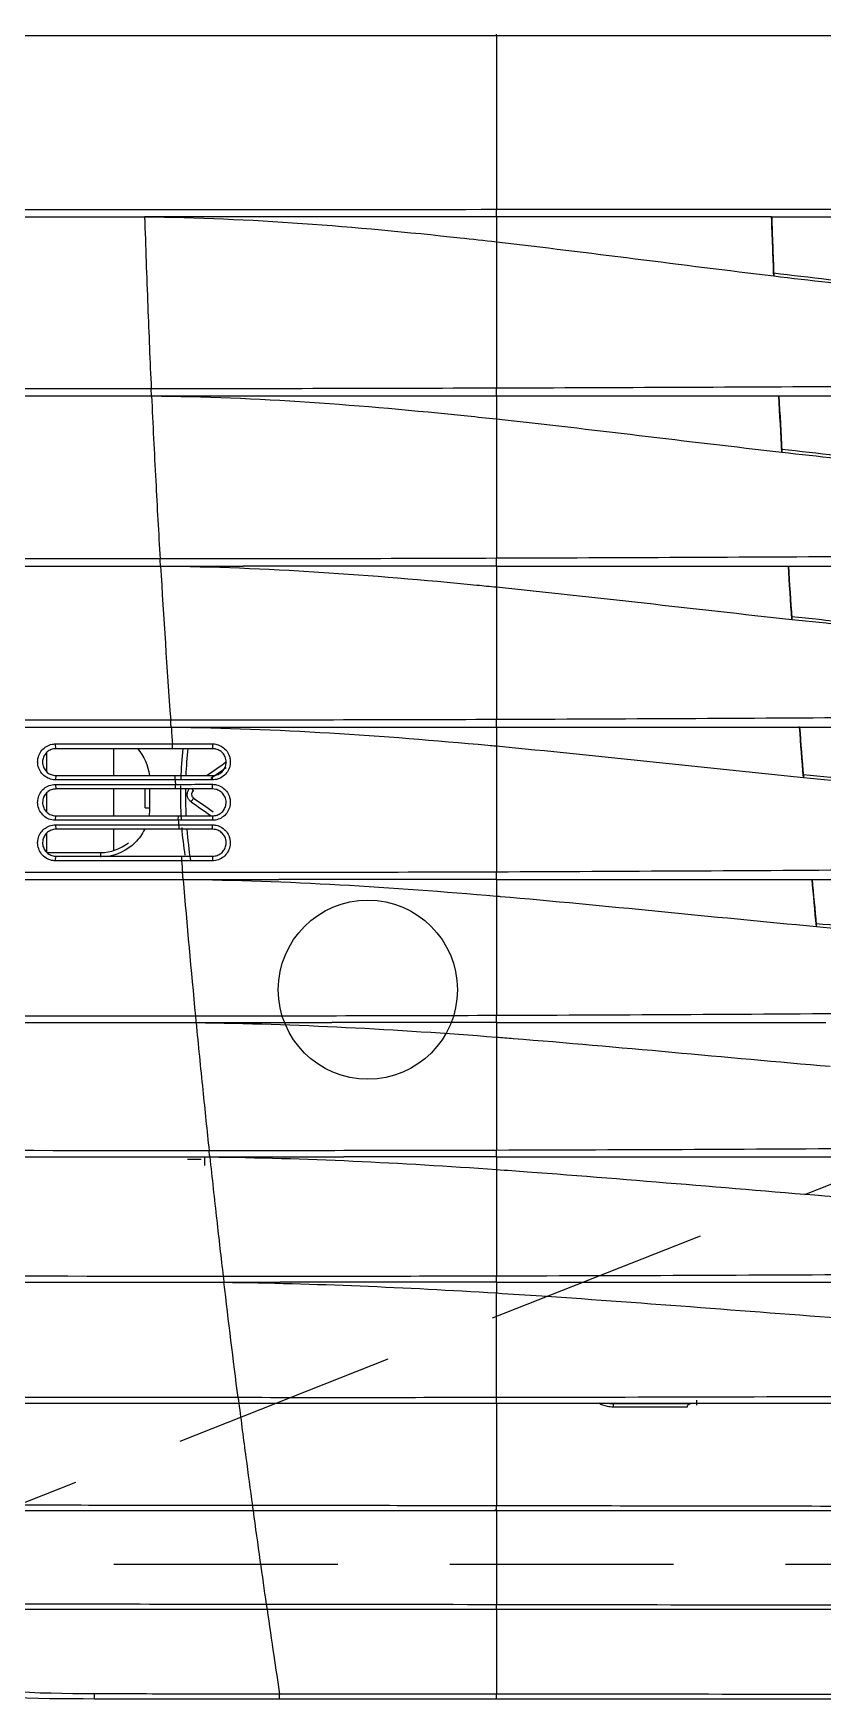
# Model space of a CAD drawing. Header units: millimetres. Extents: x 236955 to 308542, y 30900 to 88969.
# Drawn here: x 294396.8 to 294502.6, y 61039 to 61262.2 of the extents above; entities that cross this region are included whole.
import ezdxf

# ---------------------------------------------------------------- set-up
doc = ezdxf.new("R2010")
doc.units = ezdxf.units.MM
doc.header["$LTSCALE"] = 100
doc.linetypes.add('HIDDEN', pattern=[0.375, 0.25, -0.125])
doc.layers.add('06-LIGHT', color=4, linetype='Continuous')

# ---------------------------------------------------------------- blocks, each defined once
blk = doc.blocks.new('*U49')
at = {"color": 1, "linetype": 'HIDDEN'}
blk.add_line((39.94, 14.99), (1179.94, 464.99), dxfattribs=at)
at = {"color": 8}
for p, q in [((67.44, 103.1), (67.44, 106.1)), ((59.79, 105.5), (59.94, 105.5)), ((59.94, 103.51), (59.94, 105.68)), ((59.94, 99.02), (59.94, 101.18)), ((67.44, 98.6), (67.44, 101.6)), ((76.32, 101.41), (76.32, 101.41)), ((76.32, 100.59), (76.32, 100.59)), ((67.44, 94.76), (67.44, 97.1)), ((59.79, 96.5), (59.94, 96.5)), ((59.94, 94.5), (59.94, 96.69)), ((77.19, 60.2), (75.66, 60.2)), ((91.53, 33), (91.53, 33)), ((125.09, 32.95), (125.09, 33)), ((84.55, 21), (84.54, 21))]:
    blk.add_line(p, q, dxfattribs=at)
at = {"color": 1, "linetype": 'HIDDEN'}
blk.add_lwpolyline([(1179.94, 464.99), (1179.94, 14.99), (39.94, 14.99), (39.94, 464.99)], close=True, dxfattribs=at)
at = {"color": 8, "ltscale": 5}
blk.add_circle((95.79, 79.18), 10, dxfattribs=at)
at = {"color": 8}
for centre, major_axis, ratio, start_param, end_param in [((77.46, 101), (70.96, 49.99), 0.017143, 1.522775, 1.553151), ((77.75, 100.59), (70.96, 49.48), 0.017199, 1.527422, 1.551665), ((78.31, 101), (70.25, 48.99), 0.017199, 1.535103, 1.559588), ((76.03, 100.18), (0.286, 0.41), 0.038088, 4.71878, 6.25314), ((76.03, 101.82), (-0.286, 0.41), 0.038088, 3.171638, 4.101454), ((77.75, 101.41), (-70.96, 49.48), 0.017199, 1.562687, 1.59367), ((78.31, 101), (-70.25, 48.99), 0.017199, 1.554496, 1.585784), ((71.44, 99.5), (-0.5, 0), 0.00112, 0, 1.53589), ((77.46, 101), (-70.96, 49.99), 0.017143, 1.563014, 1.594553), ((65.94, 94), (0, -0.5), 0.0349, 3.141593, 4.713595), ((123.19, 32.65), (0, -0.3), 0.031187, 3.141593, 4.985372), ((109.86, 20.88), (0.189, 0.233), 0.187592, 5.682169, 6.283185)]:
    blk.add_ellipse(centre, major_axis=major_axis, ratio=ratio, start_param=start_param, end_param=end_param, dxfattribs=at)
for points, degree, knots in [([(110.14, 185.7), (92.03, 185.7), (73.95, 185.7), (46.89, 185.7), (37.88, 185.7), (20.18, 185.7), (11.47, 185.7), (2.83, 185.7)], 3, [0, 0, 0, 0, 0.503675, 0.503675, 0.755513, 0.755513, 1, 1, 1, 1]), ([(190.37, 185.7), (187.64, 185.7), (184.9, 185.7), (171.66, 185.7), (161.16, 185.7), (143.9, 185.7), (137.14, 185.7), (123.64, 185.7), (116.89, 185.7), (110.14, 185.7)], 3, [0, 0, 0, 0, 0.1022, 0.1022, 0.494985, 0.494985, 0.747578, 0.747578, 1, 1, 1, 1]), ([(110.14, 166.3), (91.98, 166.29), (73.83, 166.29), (46.68, 166.29), (37.64, 166.29), (19.62, 166.29), (10.61, 166.29), (1.69, 166.29)], 3, [0, 0, 0, 0, 0.5, 0.5, 0.75, 0.75, 1, 1, 1, 1]), ([(110.14, 165.5), (110.14, 165.53), (110.14, 165.59), (110.14, 165.93), (110.14, 166.18), (110.14, 166.3)], 3, [0, 0, 0, 0, 0.392645, 0.726209, 1, 1, 1, 1]), ([(190.88, 166.3), (177.42, 166.3), (163.96, 166.3), (137.05, 166.3), (123.59, 166.3), (110.14, 166.3)], 3, [0, 0, 0, 0, 0.5, 0.5, 1, 1, 1, 1]), ([(1.84, 165.5), (7.54, 165.5), (13.28, 165.5), (24.76, 165.5), (30.51, 165.5), (47.77, 165.5), (59.31, 165.5), (70.86, 165.5)], 3, [0, 0, 0, 0, 0.25, 0.25, 0.5, 0.5, 1, 1, 1, 1]), ([(70.86, 165.5), (70.97, 162.18), (71.19, 155.78), (71.46, 149.36), (71.6, 146.29)], 3, [0, 0, 0, 0, 0.520592, 1, 1, 1, 1]), ([(70.86, 165.5), (82.61, 165.39), (95.74, 164.32), (108.79, 162.86), (110.14, 162.71)], 3, [0, 0, 0, 0, 0.896674, 1, 1, 1, 1]), ([(110.14, 165.5), (108.71, 165.5), (99.42, 165.5), (90.14, 165.5), (82.3, 165.5)], 3, [0, 0, 0, 0, 0.154173, 1, 1, 1, 1]), ([(110.14, 162.71), (110.14, 161.41), (110.14, 158.78), (110.14, 154.74), (110.14, 150.59), (110.14, 147.78), (110.14, 146.36)], 3, [0, 0, 0, 0, 0.241342, 0.488803, 0.74188, 1, 1, 1, 1]), ([(141.11, 159.15), (141.11, 159.19), (141.11, 159.22), (141.11, 159.24), (141.11, 159.24), (141.11, 159.24)], 3, [0, 0, 0, 0, 0.64921, 0.64921, 1, 1, 1, 1]), ([(141.11, 159.24), (149.25, 158.25), (157.41, 157.33), (170.87, 156.21), (176.16, 155.87), (184.11, 155.58), (186.76, 155.52), (190.04, 155.49), (190.67, 155.49), (191.3, 155.49)], 3, [0, 0, 0, 0, 0.489588, 0.489588, 0.804968, 0.804968, 0.962658, 0.962658, 1, 1, 1, 1]), ([(141.12, 158.9), (149.27, 157.92), (157.42, 157.03), (170.88, 155.95), (176.17, 155.62), (184.12, 155.33), (186.76, 155.27), (190.05, 155.24), (190.68, 155.23), (191.31, 155.23)], 3, [0, 0, 0, 0, 0.48935, 0.48935, 0.804749, 0.804749, 0.962448, 0.962448, 1, 1, 1, 1]), ([(71.6, 146.29), (60.01, 146.29), (48.45, 146.29), (25.37, 146.29), (13.84, 146.29), (2.42, 146.29)], 3, [0, 0, 0, 0, 0.5, 0.5, 1, 1, 1, 1]), ([(2.57, 145.5), (13.97, 145.5), (25.48, 145.5), (48.52, 145.5), (60.07, 145.5), (71.64, 145.5)], 3, [0, 0, 0, 0, 0.5, 0.5, 1, 1, 1, 1]), ([(71.64, 145.5), (71.64, 145.51), (71.63, 145.54), (71.62, 145.72), (71.61, 145.98), (71.6, 146.19), (71.6, 146.29)], 3, [0, 0, 0, 0, 0.261766, 0.499771, 0.747287, 1, 1, 1, 1]), ([(71.64, 145.5), (71.78, 142.34), (72.08, 136.27), (72.42, 130.19), (72.59, 127.29)], 3, [0, 0, 0, 0, 0.521593, 1, 1, 1, 1]), ([(71.64, 145.5), (83.4, 145.39), (96.26, 144.4), (109.07, 143.04), (110.14, 142.93)], 3, [0, 0, 0, 0, 0.916145, 1, 1, 1, 1]), ([(191.7, 146.67), (178.11, 146.67), (164.51, 146.6), (137.32, 146.47), (123.72, 146.4), (110.14, 146.36)], 3, [0, 0, 0, 0, 0.5, 0.5, 1, 1, 1, 1]), ([(110.14, 145.5), (110.14, 145.53), (110.14, 145.59), (110.14, 145.97), (110.14, 146.24), (110.14, 146.36)], 3, [0, 0, 0, 0, 0.391416, 0.725001, 1, 1, 1, 1]), ([(110.14, 142.93), (110.14, 141.69), (110.14, 139.2), (110.14, 135.36), (110.14, 131.4), (110.14, 128.71), (110.14, 127.36)], 3, [0, 0, 0, 0, 0.240345, 0.487395, 0.740764, 1, 1, 1, 1]), ([(142, 139.56), (150.16, 138.62), (158.34, 137.74), (171.83, 136.68), (177.12, 136.36), (185.08, 136.08), (187.73, 136.02), (191.02, 136), (191.64, 135.99), (192.27, 135.99)], 3, [0, 0, 0, 0, 0.489674, 0.489674, 0.805044, 0.805044, 0.962728, 0.962728, 1, 1, 1, 1]), ([(142.02, 139.22), (142.02, 139.23), (142.02, 139.24), (142.02, 139.26), (142.02, 139.28), (142.01, 139.3)], 3, [0, 0, 0, 0, 0.330714, 0.330714, 1, 1, 1, 1]), ([(142.02, 139.22), (150.18, 138.29), (158.35, 137.45), (171.84, 136.43), (177.13, 136.11), (185.08, 135.84), (187.74, 135.78), (191.02, 135.75), (191.65, 135.75), (192.28, 135.74)], 3, [0, 0, 0, 0, 0.489359, 0.489359, 0.804752, 0.804752, 0.962449, 0.962449, 1, 1, 1, 1]), ([(72.59, 127.29), (61, 127.29), (49.43, 127.28), (26.34, 127.28), (14.81, 127.28), (3.37, 127.28)], 3, [0, 0, 0, 0, 0.5, 0.5, 1, 1, 1, 1]), ([(3.51, 126.5), (14.94, 126.5), (26.45, 126.5), (49.51, 126.5), (61.07, 126.5), (72.64, 126.5)], 3, [0, 0, 0, 0, 0.5, 0.5, 1, 1, 1, 1]), ([(72.64, 126.5), (72.64, 126.52), (72.63, 126.57), (72.61, 126.88), (72.6, 127.15), (72.59, 127.29)], 3, [0, 0, 0, 0, 0.341178, 0.674287, 1, 1, 1, 1]), ([(72.64, 126.5), (84.41, 126.39), (96.94, 125.47), (109.42, 124.23), (110.14, 124.16)], 3, [0, 0, 0, 0, 0.941987, 1, 1, 1, 1]), ([(192.78, 127.69), (179, 127.69), (165.23, 127.62), (137.68, 127.47), (123.9, 127.4), (110.14, 127.36)], 3, [0, 0, 0, 0, 0.5, 0.5, 1, 1, 1, 1]), ([(110.14, 126.5), (110.14, 126.53), (110.14, 126.59), (110.14, 126.97), (110.14, 127.24), (110.14, 127.36)], 3, [0, 0, 0, 0, 0.391478, 0.72506, 1, 1, 1, 1]), ([(110.14, 124.16), (110.14, 122.99), (110.14, 120.62), (110.14, 116.97), (110.14, 113.2), (110.14, 110.64), (110.14, 109.35)], 3, [0, 0, 0, 0, 0.239883, 0.486718, 0.740192, 1, 1, 1, 1]), ([(143.12, 120.88), (151.3, 119.99), (159.49, 119.16), (173, 118.15), (178.31, 117.85), (186.27, 117.58), (188.93, 117.53), (192.21, 117.5), (192.84, 117.5), (193.47, 117.5)], 3, [0, 0, 0, 0, 0.489761, 0.489761, 0.805115, 0.805115, 0.962792, 0.962792, 1, 1, 1, 1]), ([(143.13, 120.63), (143.13, 120.61), (143.14, 120.59), (143.14, 120.56), (143.14, 120.55), (143.14, 120.54)], 3, [0, 0, 0, 0, 0.680041, 0.680041, 1, 1, 1, 1]), ([(143.14, 120.54), (151.32, 119.67), (159.51, 118.88), (173.01, 117.91), (178.32, 117.61), (186.28, 117.35), (188.93, 117.29), (192.22, 117.27), (192.85, 117.26), (193.49, 117.26)], 3, [0, 0, 0, 0, 0.489376, 0.489376, 0.804759, 0.804759, 0.96245, 0.96245, 1, 1, 1, 1]), ([(73.77, 109.28), (62.17, 109.28), (50.59, 109.28), (27.49, 109.27), (15.95, 109.27), (4.49, 109.27)], 3, [0, 0, 0, 0, 0.5, 0.5, 1, 1, 1, 1]), ([(4.63, 108.5), (16.08, 108.5), (27.6, 108.5), (50.68, 108.5), (62.24, 108.5), (73.83, 108.5)], 3, [0, 0, 0, 0, 0.5, 0.5, 1, 1, 1, 1]), ([(73.83, 108.5), (73.82, 108.52), (73.82, 108.56), (73.79, 108.87), (73.78, 109.15), (73.77, 109.28)], 3, [0, 0, 0, 0, 0.336576, 0.66963, 1, 1, 1, 1]), ([(73.83, 108.5), (85.61, 108.39), (97.74, 107.55), (109.83, 106.43), (110.14, 106.4)], 3, [0, 0, 0, 0, 0.974091, 1, 1, 1, 1]), ([(194.05, 109.71), (180.07, 109.71), (166.08, 109.64), (138.1, 109.48), (124.11, 109.4), (110.14, 109.35)], 3, [0, 0, 0, 0, 0.5, 0.5, 1, 1, 1, 1]), ([(110.14, 108.5), (110.14, 108.53), (110.14, 108.59), (110.14, 108.97), (110.14, 109.23), (110.14, 109.35)], 3, [0, 0, 0, 0, 0.391619, 0.725197, 1, 1, 1, 1]), ([(60.92, 102.62), (60.84, 102.62), (60.76, 102.62), (60.46, 102.66), (60.24, 102.72), (59.84, 102.92), (59.65, 103.05), (59.33, 103.38), (59.2, 103.57), (59.01, 103.98), (58.95, 104.2), (58.91, 104.57), (58.91, 104.71), (58.95, 105.07), (59.02, 105.3), (59.21, 105.7), (59.35, 105.89), (59.66, 106.2), (59.85, 106.34), (60.25, 106.53), (60.47, 106.59), (60.76, 106.63), (60.84, 106.63), (60.92, 106.63)], 3, [0, 0, 0, 0, 0.036246, 0.036246, 0.144196, 0.144196, 0.252559, 0.252559, 0.361022, 0.361022, 0.469276, 0.469276, 0.536851, 0.536851, 0.643802, 0.643802, 0.750668, 0.750668, 0.857276, 0.857276, 0.963954, 0.963954, 1, 1, 1, 1]), ([(60.96, 106.1), (60.91, 106.1), (60.85, 106.09), (60.63, 106.07), (60.46, 106.02), (60.16, 105.88), (60.02, 105.78), (59.79, 105.54), (59.69, 105.4), (59.54, 105.1), (59.49, 104.93), (59.46, 104.66), (59.46, 104.55), (59.49, 104.28), (59.54, 104.11), (59.68, 103.81), (59.78, 103.67), (60.02, 103.42), (60.16, 103.32), (60.46, 103.18), (60.63, 103.13), (60.85, 103.1), (60.91, 103.1), (60.96, 103.1)], 3, [0, 0, 0, 0, 0.03612, 0.03612, 0.142967, 0.142967, 0.249485, 0.249485, 0.356064, 0.356064, 0.462661, 0.462661, 0.530041, 0.530041, 0.638131, 0.638131, 0.746663, 0.746663, 0.855313, 0.855313, 0.96366, 0.96366, 1, 1, 1, 1]), ([(60.92, 106.63), (61.25, 106.63), (61.58, 106.63), (63.24, 106.63), (64.57, 106.63), (68.58, 106.63), (71.27, 106.63), (73.96, 106.63), (73.96, 106.63), (73.96, 106.63)], 3, [0, 0, 0, 0, 0.076326, 0.076326, 0.381632, 0.381632, 0.999995, 0.999995, 1, 1, 1, 1]), ([(73.96, 106.63), (73.96, 106.63), (73.96, 106.63), (74.3, 106.63), (74.63, 106.63), (76.12, 106.63), (77.27, 106.64), (78.43, 106.64)], 3, [0, 0, 0, 0, 0.000013, 0.000013, 0.223182, 0.223182, 1, 1, 1, 1]), ([(78.43, 106.64), (78.59, 106.64), (78.76, 106.62), (79.14, 106.52), (79.35, 106.43), (79.72, 106.18), (79.89, 106.02), (80.16, 105.66), (80.27, 105.46), (80.38, 105.1), (80.41, 104.96), (80.44, 104.6), (80.43, 104.37), (80.32, 103.93), (80.23, 103.72), (79.98, 103.34), (79.83, 103.17), (79.47, 102.9), (79.27, 102.79), (78.86, 102.65), (78.64, 102.62), (78.43, 102.62)], 3, [0, 0, 0, 0, 0.077851, 0.077851, 0.185317, 0.185317, 0.293315, 0.293315, 0.401647, 0.401647, 0.469766, 0.469766, 0.577002, 0.577002, 0.684259, 0.684259, 0.791133, 0.791133, 0.897844, 0.897844, 1, 1, 1, 1]), ([(78.46, 103.1), (78.62, 103.1), (78.79, 103.12), (79.1, 103.23), (79.25, 103.31), (79.51, 103.51), (79.63, 103.64), (79.81, 103.92), (79.88, 104.08), (79.96, 104.4), (79.97, 104.57), (79.95, 104.85), (79.92, 104.95), (79.84, 105.22), (79.76, 105.37), (79.56, 105.64), (79.43, 105.76), (79.15, 105.94), (78.99, 106.01), (78.71, 106.08), (78.59, 106.1), (78.46, 106.1)], 3, [0, 0, 0, 0, 0.102245, 0.102245, 0.208882, 0.208882, 0.315495, 0.315495, 0.422426, 0.422426, 0.529438, 0.529438, 0.597522, 0.597522, 0.705987, 0.705987, 0.814273, 0.814273, 0.922037, 0.922037, 1, 1, 1, 1]), ([(110.14, 106.4), (110.14, 105.29), (110.14, 103.05), (110.14, 99.58), (110.14, 96), (110.14, 93.56), (110.14, 92.32)], 3, [0, 0, 0, 0, 0.238876, 0.485318, 0.739101, 1, 1, 1, 1]), ([(74.26, 102.62), (74.26, 102.62), (74.26, 102.62), (73.93, 102.62), (73.6, 102.62), (71.94, 102.62), (70.61, 102.62), (66.49, 102.62), (63.7, 102.62), (60.92, 102.62)], 3, [0, 0, 0, 0, 0.000004, 0.000004, 0.074608, 0.074608, 0.373021, 0.373021, 1, 1, 1, 1]), ([(78.43, 102.62), (78.1, 102.62), (77.76, 102.62), (76.37, 102.62), (75.32, 102.62), (74.26, 102.62), (74.26, 102.62), (74.26, 102.62)], 3, [0, 0, 0, 0, 0.239348, 0.239348, 0.999986, 0.999986, 1, 1, 1, 1]), ([(144.41, 103.22), (152.61, 102.39), (160.82, 101.61), (174.36, 100.67), (179.67, 100.38), (187.64, 100.13), (190.3, 100.08), (193.59, 100.06), (194.22, 100.06), (194.84, 100.06)], 3, [0, 0, 0, 0, 0.489855, 0.489855, 0.805193, 0.805193, 0.962862, 0.962862, 1, 1, 1, 1]), ([(144.44, 102.89), (152.64, 102.07), (160.84, 101.33), (174.37, 100.42), (179.68, 100.14), (187.65, 99.9), (190.31, 99.84), (193.6, 99.82), (194.23, 99.81), (194.87, 99.81)], 3, [0, 0, 0, 0, 0.489392, 0.489392, 0.804765, 0.804765, 0.962452, 0.962452, 1, 1, 1, 1]), ([(60.92, 98.1), (60.83, 98.1), (60.75, 98.1), (60.44, 98.14), (60.22, 98.21), (59.82, 98.41), (59.63, 98.55), (59.32, 98.88), (59.19, 99.07), (59, 99.48), (58.94, 99.7), (58.91, 100.07), (58.91, 100.21), (58.96, 100.57), (59.02, 100.79), (59.22, 101.19), (59.35, 101.38), (59.67, 101.69), (59.86, 101.83), (60.26, 102.02), (60.49, 102.08), (60.78, 102.11), (60.85, 102.11), (60.92, 102.11)], 3, [0, 0, 0, 0, 0.03981, 0.03981, 0.148007, 0.148007, 0.256203, 0.256203, 0.364183, 0.364183, 0.471842, 0.471842, 0.538525, 0.538525, 0.645662, 0.645662, 0.752693, 0.752693, 0.859719, 0.859719, 0.967018, 0.967018, 1, 1, 1, 1]), ([(60.96, 101.6), (60.91, 101.6), (60.86, 101.59), (60.64, 101.57), (60.48, 101.53), (60.17, 101.38), (60.03, 101.28), (59.79, 101.05), (59.69, 100.91), (59.55, 100.61), (59.5, 100.44), (59.46, 100.17), (59.46, 100.07), (59.49, 99.8), (59.53, 99.63), (59.67, 99.32), (59.77, 99.18), (60, 98.94), (60.14, 98.83), (60.44, 98.68), (60.61, 98.63), (60.84, 98.6), (60.9, 98.6), (60.96, 98.6)], 3, [0, 0, 0, 0, 0.03307, 0.03307, 0.140669, 0.140669, 0.24776, 0.24776, 0.354618, 0.354618, 0.461426, 0.461426, 0.527881, 0.527881, 0.635258, 0.635258, 0.743152, 0.743152, 0.851512, 0.851512, 0.960069, 0.960069, 1, 1, 1, 1]), ([(60.92, 102.11), (61.25, 102.11), (61.58, 102.11), (63.24, 102.11), (64.57, 102.11), (68.69, 102.11), (71.5, 102.11), (74.3, 102.11), (74.3, 102.11), (74.3, 102.11)], 3, [0, 0, 0, 0, 0.074389, 0.074389, 0.371944, 0.371944, 0.999996, 0.999996, 1, 1, 1, 1]), ([(70.94, 99.5), (70.94, 99.83), (70.94, 100.17), (70.94, 100.87), (70.94, 101.23), (70.94, 101.6)], 3, [0, 0, 0, 0, 0.476796, 0.476796, 1, 1, 1, 1]), ([(71.42, 101.6), (71.42, 101.56), (71.42, 101.53), (71.42, 100.83), (71.42, 100.17), (71.42, 99.5)], 3, [0, 0, 0, 0, 0.046661, 0.046661, 1, 1, 1, 1]), ([(74.3, 102.11), (74.3, 102.11), (74.3, 102.11), (74.63, 102.11), (74.97, 102.11), (76.34, 102.12), (77.38, 102.12), (78.43, 102.12)], 3, [0, 0, 0, 0, 0.000014, 0.000014, 0.241602, 0.241602, 1, 1, 1, 1]), ([(76.05, 100.17), (75.99, 100.22), (75.93, 100.27), (75.8, 100.41), (75.74, 100.51), (75.65, 100.72), (75.63, 100.83), (75.62, 101.02), (75.62, 101.09), (75.65, 101.27), (75.69, 101.38), (75.77, 101.52), (75.79, 101.57), (75.82, 101.61)], 3, [0, 0, 0, 0, 0.145885, 0.145885, 0.355443, 0.355443, 0.565518, 0.565518, 0.695707, 0.695707, 0.906755, 0.906755, 1, 1, 1, 1]), ([(76.32, 101.41), (76.3, 101.4), (76.28, 101.38), (76.23, 101.33), (76.19, 101.29), (76.14, 101.19), (76.12, 101.13), (76.1, 101.04), (76.1, 101.01), (76.11, 100.92), (76.12, 100.86), (76.16, 100.76), (76.19, 100.71), (76.26, 100.64), (76.29, 100.61), (76.32, 100.59)], 3, [0, 0, 0, 0, 0.066277, 0.066277, 0.243538, 0.243538, 0.419249, 0.419249, 0.527308, 0.527308, 0.701967, 0.701967, 0.877213, 0.877213, 1, 1, 1, 1]), ([(76.32, 101.41), (76.27, 101.38), (76.23, 101.34), (76.17, 101.25), (76.14, 101.19), (76.11, 101.09), (76.1, 101.03), (76.11, 100.92), (76.12, 100.86), (76.16, 100.76), (76.19, 100.71), (76.26, 100.64), (76.29, 100.61), (76.32, 100.59)], 3, [0, 0, 0, 0, 0.175877, 0.175877, 0.351794, 0.351794, 0.527146, 0.527146, 0.701996, 0.701996, 0.876911, 0.876911, 1, 1, 1, 1]), ([(78.43, 102.12), (78.58, 102.12), (78.74, 102.1), (79.11, 102.01), (79.32, 101.92), (79.7, 101.68), (79.87, 101.52), (80.14, 101.16), (80.25, 100.96), (80.37, 100.61), (80.4, 100.47), (80.44, 100.11), (80.43, 99.88), (80.33, 99.44), (80.24, 99.23), (80, 98.85), (79.85, 98.68), (79.5, 98.4), (79.3, 98.29), (78.88, 98.14), (78.65, 98.1), (78.43, 98.1)], 3, [0, 0, 0, 0, 0.073729, 0.073729, 0.181483, 0.181483, 0.289444, 0.289444, 0.397393, 0.397393, 0.464668, 0.464668, 0.571754, 0.571754, 0.678827, 0.678827, 0.785803, 0.785803, 0.892946, 0.892946, 1, 1, 1, 1]), ([(78.46, 98.6), (78.63, 98.6), (78.8, 98.63), (79.12, 98.74), (79.27, 98.82), (79.53, 99.03), (79.64, 99.16), (79.82, 99.44), (79.89, 99.6), (79.96, 99.92), (79.97, 100.1), (79.94, 100.37), (79.92, 100.47), (79.83, 100.73), (79.75, 100.89), (79.54, 101.15), (79.42, 101.27), (79.13, 101.45), (78.97, 101.52), (78.7, 101.58), (78.58, 101.6), (78.46, 101.6)], 3, [0, 0, 0, 0, 0.107278, 0.107278, 0.214509, 0.214509, 0.321349, 0.321349, 0.428125, 0.428125, 0.534902, 0.534902, 0.602044, 0.602044, 0.709956, 0.709956, 0.818084, 0.818084, 0.926117, 0.926117, 1, 1, 1, 1]), ([(60.92, 93.58), (60.82, 93.58), (60.73, 93.58), (60.42, 93.63), (60.2, 93.7), (59.8, 93.91), (59.61, 94.04), (59.31, 94.37), (59.18, 94.57), (59, 94.98), (58.94, 95.2), (58.91, 95.56), (58.91, 95.7), (58.96, 96.06), (59.03, 96.28), (59.23, 96.68), (59.36, 96.87), (59.68, 97.18), (59.87, 97.31), (60.28, 97.5), (60.5, 97.56), (60.79, 97.59), (60.85, 97.59), (60.92, 97.59)], 3, [0, 0, 0, 0, 0.043237, 0.043237, 0.151417, 0.151417, 0.259221, 0.259221, 0.366628, 0.366628, 0.473779, 0.473779, 0.539795, 0.539795, 0.647301, 0.647301, 0.754686, 0.754686, 0.862228, 0.862228, 0.97008, 0.97008, 1, 1, 1, 1]), ([(60.96, 97.1), (60.92, 97.1), (60.87, 97.1), (60.66, 97.07), (60.49, 97.03), (60.18, 96.89), (60.04, 96.79), (59.8, 96.56), (59.7, 96.42), (59.55, 96.12), (59.5, 95.95), (59.47, 95.68), (59.46, 95.58), (59.48, 95.31), (59.53, 95.14), (59.66, 94.84), (59.76, 94.69), (59.99, 94.45), (60.13, 94.34), (60.43, 94.19), (60.59, 94.13), (60.83, 94.1), (60.9, 94.1), (60.96, 94.1)], 3, [0, 0, 0, 0, 0.029999, 0.029999, 0.138229, 0.138229, 0.245973, 0.245973, 0.35332, 0.35332, 0.460576, 0.460576, 0.526373, 0.526373, 0.633179, 0.633179, 0.740371, 0.740371, 0.848192, 0.848192, 0.95664, 0.95664, 1, 1, 1, 1]), ([(74.62, 98.1), (74.62, 98.1), (74.62, 98.1), (74.28, 98.1), (73.95, 98.1), (72.29, 98.1), (70.96, 98.1), (66.73, 98.1), (63.82, 98.1), (60.92, 98.1)], 3, [0, 0, 0, 0, 0.000004, 0.000004, 0.072684, 0.072684, 0.363403, 0.363403, 1, 1, 1, 1]), ([(60.92, 97.59), (61.25, 97.59), (61.58, 97.59), (63.24, 97.59), (64.56, 97.59), (68.81, 97.59), (71.73, 97.6), (74.66, 97.6), (74.66, 97.6), (74.66, 97.6)], 3, [0, 0, 0, 0, 0.072467, 0.072467, 0.362336, 0.362336, 0.999996, 0.999996, 1, 1, 1, 1]), ([(70.85, 97.07), (70.59, 96.53), (70.23, 96.03), (68.93, 94.73), (67.75, 94.17), (66.5, 94.03)], 3, [0, 0, 0, 0, 0.32606, 0.32606, 1, 1, 1, 1]), ([(78.43, 98.1), (78.09, 98.1), (77.76, 98.1), (76.49, 98.1), (75.55, 98.1), (74.62, 98.1), (74.62, 98.1), (74.62, 98.1)], 3, [0, 0, 0, 0, 0.261588, 0.261588, 0.999984, 0.999984, 1, 1, 1, 1]), ([(74.66, 97.6), (74.66, 97.6), (74.66, 97.6), (74.99, 97.6), (75.32, 97.6), (76.58, 97.6), (77.5, 97.6), (78.43, 97.6)], 3, [0, 0, 0, 0, 0.000016, 0.000016, 0.264399, 0.264399, 1, 1, 1, 1]), ([(78.43, 97.6), (78.57, 97.6), (78.72, 97.58), (79.09, 97.5), (79.3, 97.41), (79.68, 97.17), (79.85, 97.01), (80.13, 96.66), (80.24, 96.46), (80.36, 96.11), (80.39, 95.97), (80.44, 95.61), (80.43, 95.38), (80.33, 94.94), (80.25, 94.73), (80.01, 94.35), (79.86, 94.18), (79.52, 93.89), (79.32, 93.78), (78.89, 93.62), (78.66, 93.58), (78.42, 93.58)], 3, [0, 0, 0, 0, 0.070469, 0.070469, 0.178273, 0.178273, 0.285981, 0.285981, 0.393451, 0.393451, 0.45984, 0.45984, 0.56702, 0.56702, 0.674158, 0.674158, 0.781457, 0.781457, 0.889124, 0.889124, 1, 1, 1, 1]), ([(78.46, 94.1), (78.47, 94.1), (78.47, 94.1), (78.65, 94.1), (78.82, 94.13), (79.13, 94.24), (79.28, 94.33), (79.54, 94.54), (79.66, 94.67), (79.83, 94.96), (79.89, 95.12), (79.97, 95.44), (79.97, 95.62), (79.94, 95.89), (79.92, 95.99), (79.83, 96.25), (79.74, 96.4), (79.53, 96.66), (79.4, 96.78), (79.12, 96.96), (78.96, 97.02), (78.69, 97.08), (78.58, 97.1), (78.46, 97.1)], 3, [0, 0, 0, 0, 0.002854, 0.002854, 0.111107, 0.111107, 0.219012, 0.219012, 0.32633, 0.32633, 0.433264, 0.433264, 0.540124, 0.540124, 0.606323, 0.606323, 0.713618, 0.713618, 0.821361, 0.821361, 0.929377, 0.929377, 1, 1, 1, 1]), ([(74.98, 93.58), (74.98, 93.58), (74.98, 93.58), (74.65, 93.58), (74.32, 93.58), (72.66, 93.58), (71.33, 93.58), (66.97, 93.58), (63.94, 93.58), (60.92, 93.58)], 3, [0, 0, 0, 0, 0.000004, 0.000004, 0.070781, 0.070781, 0.353888, 0.353888, 1, 1, 1, 1]), ([(78.42, 93.58), (78.09, 93.58), (77.76, 93.58), (76.61, 93.58), (75.8, 93.58), (74.98, 93.58), (74.98, 93.58), (74.98, 93.58)], 3, [0, 0, 0, 0, 0.289659, 0.289659, 0.999983, 0.999983, 1, 1, 1, 1]), ([(75.09, 92.26), (69.32, 92.26), (63.54, 92.26), (51.83, 92.26), (45.9, 92.26), (33.39, 92.26), (26.81, 92.26), (15.41, 92.26), (10.58, 92.26), (5.76, 92.26)], 3, [0, 0, 0, 0, 0.249054, 0.249054, 0.505367, 0.505367, 0.790188, 0.790188, 1, 1, 1, 1]), ([(5.89, 91.5), (10.7, 91.5), (15.53, 91.5), (26.92, 91.5), (33.49, 91.5), (45.99, 91.5), (51.92, 91.5), (63.62, 91.5), (69.39, 91.5), (75.16, 91.5)], 3, [0, 0, 0, 0, 0.20974, 0.20974, 0.494552, 0.494552, 0.750903, 0.750903, 1, 1, 1, 1]), ([(75.16, 91.5), (75.16, 91.52), (75.15, 91.56), (75.13, 91.86), (75.11, 92.13), (75.09, 92.26)], 3, [0, 0, 0, 0, 0.333195, 0.666203, 1, 1, 1, 1]), ([(195.5, 92.71), (181.27, 92.71), (167.04, 92.63), (138.58, 92.46), (124.35, 92.38), (110.14, 92.32)], 3, [0, 0, 0, 0, 0.5, 0.5, 1, 1, 1, 1]), ([(110.14, 91.5), (110.14, 91.53), (110.14, 91.59), (110.14, 91.95), (110.14, 92.21), (110.14, 92.32)], 3, [0, 0, 0, 0, 0.392153, 0.725723, 1, 1, 1, 1]), ([(110.14, 89.64), (110.28, 89.63), (122.22, 88.6), (134.11, 87.33), (145.88, 86.24)], 3, [0, 0, 0, 0, 0.011752, 1, 1, 1, 1]), ([(110.14, 89.64), (110.14, 88.59), (110.14, 86.45), (110.14, 83.16), (110.14, 79.76), (110.14, 77.46), (110.14, 76.29)], 3, [0, 0, 0, 0, 0.238679, 0.484981, 0.738792, 1, 1, 1, 1]), ([(145.85, 86.59), (154.07, 85.82), (162.3, 85.1), (175.85, 84.22), (181.17, 83.95), (189.78, 83.7), (193.07, 83.67), (196.36, 83.66)], 3, [0, 0, 0, 0, 0.489986, 0.489986, 0.805318, 0.805318, 1, 1, 1, 1]), ([(145.88, 86.24), (154.09, 85.48), (162.31, 84.78), (175.86, 83.94), (181.18, 83.69), (189.79, 83.44), (193.09, 83.4), (196.38, 83.38)], 3, [0, 0, 0, 0, 0.489398, 0.489398, 0.804775, 0.804775, 1, 1, 1, 1]), ([(197.06, 76.7), (182.57, 76.7), (168.08, 76.61), (139.1, 76.43), (124.61, 76.34), (110.14, 76.29)], 3, [0, 0, 0, 0, 0.5, 0.5, 1, 1, 1, 1]), ([(110.14, 75.5), (110.14, 75.53), (110.14, 75.59), (110.14, 75.93), (110.14, 76.18), (110.14, 76.29)], 3, [0, 0, 0, 0, 0.394601, 0.728178, 1, 1, 1, 1]), ([(7.26, 75.5), (23.13, 75.5), (41.41, 75.5), (58.56, 75.5), (76.61, 75.5)], 2, [0, 0, 0, 0.492905, 0.492905, 1, 1, 1]), ([(76.54, 76.23), (76.55, 76.1), (76.57, 75.84), (76.6, 75.56), (76.61, 75.52), (76.61, 75.5)], 3, [0, 0, 0, 0, 0.336886, 0.669865, 1, 1, 1, 1]), ([(76.61, 75.5), (76.85, 73), (77.33, 68.21), (77.82, 63.45), (78.06, 61.2)], 3, [0, 0, 0, 0, 0.524499, 1, 1, 1, 1]), ([(110.14, 73.89), (110.77, 73.84), (123.22, 72.86), (135.63, 71.64), (147.42, 70.63)], 3, [0, 0, 0, 0, 0.050839, 1, 1, 1, 1]), ([(110.14, 73.89), (110.14, 72.89), (110.14, 70.85), (110.14, 67.73), (110.14, 64.51), (110.14, 62.34), (110.14, 61.24)], 3, [0, 0, 0, 0, 0.238264, 0.484327, 0.738251, 1, 1, 1, 1]), ([(198.72, 61.62), (183.95, 61.62), (169.18, 61.53), (139.65, 61.35), (124.89, 61.28), (110.14, 61.24)], 3, [0, 0, 0, 0, 0.5, 0.5, 1, 1, 1, 1]), ([(78.14, 60.5), (78.14, 60.52), (78.13, 60.55), (78.1, 60.82), (78.08, 61.07), (78.06, 61.2)], 3, [0, 0, 0, 0, 0.326547, 0.659518, 1, 1, 1, 1]), ([(78.14, 60.5), (78.39, 58.15), (78.88, 53.68), (79.39, 49.25), (79.64, 47.16)], 3, [0, 0, 0, 0, 0.524989, 1, 1, 1, 1]), ([(110.14, 60.5), (110.14, 60.53), (110.14, 60.58), (110.14, 60.9), (110.14, 61.13), (110.14, 61.24)], 3, [0, 0, 0, 0, 0.395935, 0.729503, 1, 1, 1, 1]), ([(110.14, 59.1), (111.29, 59.02), (124.27, 58.09), (137.23, 56.92), (149.04, 55.99)], 3, [0, 0, 0, 0, 0.088816, 1, 1, 1, 1]), ([(110.14, 59.1), (110.14, 58.17), (110.14, 56.25), (110.14, 53.32), (110.14, 50.28), (110.14, 48.23), (110.14, 47.19)], 3, [0, 0, 0, 0, 0.235363, 0.480412, 0.73527, 1, 1, 1, 1]), ([(79.64, 47.16), (79.65, 47.04), (79.68, 46.8), (79.71, 46.55), (79.72, 46.52), (79.72, 46.5)], 3, [0, 0, 0, 0, 0.344544, 0.677528, 1, 1, 1, 1]), ([(200.43, 47.55), (185.38, 47.55), (170.33, 47.45), (140.23, 47.28), (125.18, 47.22), (110.14, 47.19)], 3, [0, 0, 0, 0, 0.5, 0.5, 1, 1, 1, 1]), ([(110.14, 46.5), (110.14, 46.53), (110.14, 46.57), (110.14, 46.87), (110.14, 47.09), (110.14, 47.19)], 3, [0, 0, 0, 0, 0.395907, 0.729457, 1, 1, 1, 1]), ([(110.14, 45.31), (111.83, 45.2), (125.36, 44.33), (138.86, 43.22), (150.69, 42.36)], 3, [0, 0, 0, 0, 0.124687, 1, 1, 1, 1]), ([(110.14, 33.63), (110.14, 35), (110.14, 37.65), (110.14, 41.56), (110.14, 44.09), (110.14, 45.31)], 3, [0, 0, 0, 0, 0.356444, 0.689662, 1, 1, 1, 1]), ([(81.3, 33.62), (81.31, 33.53), (81.32, 33.45), (81.34, 33.29), (81.35, 33.23), (81.36, 33.12), (81.37, 33.07), (81.38, 33.02), (81.38, 33), (81.38, 33)], 3, [0, 0, 0, 0, 0.251918, 0.251918, 0.503947, 0.503947, 0.754391, 0.754391, 1, 1, 1, 1]), ([(202.24, 33.88), (186.89, 33.88), (171.54, 33.8), (140.83, 33.69), (125.49, 33.65), (110.14, 33.63)], 3, [0, 0, 0, 0, 0.5, 0.5, 1, 1, 1, 1]), ([(110.14, 33), (110.14, 33.05), (110.14, 33.13), (110.14, 33.48), (110.14, 33.63)], 3, [0, 0, 0, 0, 0.569783, 1, 1, 1, 1]), ([(81.38, 33), (81.64, 30.97), (82.14, 27.12), (82.65, 23.34), (82.89, 21.57)], 3, [0, 0, 0, 0, 0.525747, 1, 1, 1, 1]), ([(123.18, 32.57), (122.97, 32.57), (122.75, 32.59), (122.2, 32.7), (121.87, 32.82), (121.57, 32.99)], 3, [0, 0, 0, 0, 0.377066, 0.377066, 1, 1, 1, 1]), ([(131.46, 32.57), (131.47, 32.62), (131.49, 32.73), (131.63, 32.9), (131.76, 32.93), (131.85, 32.95)], 3, [0, 0, 0, 0, 0.219574, 0.500671, 1, 1, 1, 1]), ([(82.89, 21.57), (74.02, 21.58), (65.16, 21.59), (46.46, 21.62), (36.63, 21.63), (24.09, 21.65), (21.38, 21.66), (18.67, 21.66)], 3, [0, 0, 0, 0, 0.413984, 0.413984, 0.873443, 0.873443, 1, 1, 1, 1]), ([(18.73, 21), (21.43, 21), (24.14, 21), (36.67, 21), (46.5, 21), (65.21, 21), (74.09, 21), (82.97, 21)], 3, [0, 0, 0, 0, 0.12646, 0.12646, 0.585568, 0.585568, 1, 1, 1, 1]), ([(19.17, 21), (29.56, 21), (39.96, 21), (61.12, 21), (71.89, 21), (82.76, 21), (82.87, 21), (82.97, 21)], 3, [0, 0, 0, 0, 0.488967, 0.488967, 0.995055, 0.995055, 1, 1, 1, 1]), ([(110.14, 21.54), (101.06, 21.55), (91.97, 21.57), (82.89, 21.57), (82.89, 21.57), (82.89, 21.57)], 3, [0, 0, 0, 0, 0.999998, 0.999998, 1, 1, 1, 1]), ([(82.89, 21.57), (82.9, 21.49), (82.92, 21.33), (82.95, 21.15), (82.96, 21.02), (82.97, 21.01), (82.97, 21)], 3, [0, 0, 0, 0, 0.261241, 0.499485, 0.75052, 1, 1, 1, 1]), ([(82.97, 21), (83.23, 19.12), (83.72, 15.58), (84.21, 12.13), (84.44, 10.53)], 3, [0, 0, 0, 0, 0.525941, 1, 1, 1, 1]), ([(204.03, 21.42), (194.02, 21.42), (184.01, 21.43), (163.82, 21.45), (153.65, 21.47), (133.06, 21.5), (122.66, 21.52), (111.55, 21.54), (110.84, 21.54), (110.14, 21.54)], 3, [0, 0, 0, 0, 0.319811, 0.319811, 0.644923, 0.644923, 0.97758, 0.97758, 1, 1, 1, 1]), ([(110.14, 21), (110.85, 21), (111.56, 21), (122.67, 21), (133.08, 21), (153.66, 21), (163.83, 21), (184.03, 21), (194.06, 21), (204.09, 21)], 3, [0, 0, 0, 0, 0.022631, 0.022631, 0.354983, 0.354983, 0.679805, 0.679805, 1, 1, 1, 1]), ([(110.14, 21), (110.14, 18.81), (110.15, 15.21), (110.15, 11.82), (110.14, 10.49)], 3, [0, 0, 0, 0, 0.610788, 1, 1, 1, 1]), ([(27.42, 10), (29.99, 7.85), (32.88, 6.06), (38.89, 3.25), (42.02, 2.21), (51.79, 0.07), (58.56, 0), (65.26, 0)], 3, [0, 0, 0, 0, 0.25, 0.25, 0.5, 0.5, 1, 1, 1, 1]), ([(84.44, 10.53), (84.44, 10.53), (84.44, 10.53), (80.44, 10.53), (76.44, 10.53), (66.94, 10.54), (61.45, 10.55), (50.47, 10.57), (44.97, 10.58), (35.63, 10.6), (31.78, 10.6), (27.93, 10.61)], 3, [0, 0, 0, 0, 0.000001, 0.000001, 0.21248, 0.21248, 0.503983, 0.503983, 0.795486, 0.795486, 1, 1, 1, 1]), ([(27.95, 10), (31.81, 10), (35.66, 10), (45, 10), (50.49, 10), (61.47, 10), (66.96, 10), (76.48, 10), (80.5, 10), (84.52, 10)], 3, [0, 0, 0, 0, 0.204297, 0.204297, 0.495492, 0.495492, 0.786688, 0.786688, 1, 1, 1, 1]), ([(65.26, 0.54), (58.82, 0.56), (52.32, 0.72), (42.91, 2.74), (39.88, 3.71), (34.07, 6.33), (31.26, 8), (28.75, 10)], 3, [0, 0, 0, 0, 0.5, 0.5, 0.75, 0.75, 1, 1, 1, 1]), ([(110.14, 10.49), (101.58, 10.51), (93.01, 10.52), (84.44, 10.53), (84.44, 10.53), (84.44, 10.53)], 3, [0, 0, 0, 0, 0.999998, 0.999998, 1, 1, 1, 1]), ([(84.44, 10.53), (84.47, 10.37), (84.51, 10.08), (84.52, 10.03), (84.52, 10)], 3, [0, 0, 0, 0, 0.526876, 1, 1, 1, 1]), ([(84.53, 10), (84.78, 8.24), (85.26, 4.97), (85.72, 1.9), (85.93, 0.52)], 3, [0, 0, 0, 0, 0.529697, 1, 1, 1, 1]), ([(205.71, 10.38), (202, 10.38), (198.29, 10.38), (178.08, 10.39), (161.59, 10.41), (136.84, 10.45), (128.6, 10.46), (116.95, 10.48), (113.55, 10.49), (110.14, 10.49)], 3, [0, 0, 0, 0, 0.116518, 0.116518, 0.634308, 0.634308, 0.893201, 0.893201, 1, 1, 1, 1]), ([(110.15, 10), (113.55, 10), (116.96, 10), (128.61, 10), (136.85, 10), (161.59, 10), (178.08, 10), (198.31, 10), (202.04, 10), (205.77, 10)], 3, [0, 0, 0, 0, 0.106844, 0.106844, 0.365542, 0.365542, 0.882945, 0.882945, 1, 1, 1, 1]), ([(110.15, 10), (110.15, 8.84), (110.15, 7.17), (110.15, 4.76), (110.15, 2.73), (110.15, 1.24), (110.15, 0.51)], 3, [0, 0, 0, 0, 0.343974, 0.49957, 0.756098, 1, 1, 1, 1]), ([(85.93, 0.52), (85.93, 0.52), (85.93, 0.52), (82.48, 0.52), (79.03, 0.52), (72.14, 0.52), (68.7, 0.52), (65.26, 0.54)], 3, [0, 0, 0, 0, 0.000003, 0.000003, 0.500936, 0.500936, 1, 1, 1, 1]), ([(65.26, 0), (68.7, 0), (72.14, 0), (79.03, 0), (82.49, 0), (85.94, 0)], 3, [0, 0, 0, 0, 0.499048, 0.499048, 1, 1, 1, 1]), ([(110.15, 0.51), (102.08, 0.52), (94.01, 0.52), (85.93, 0.52), (85.93, 0.52), (85.93, 0.52)], 3, [0, 0, 0, 0, 0.999998, 0.999998, 1, 1, 1, 1]), ([(207.32, 0.4), (198.84, 0.4), (190.36, 0.41), (165.87, 0.43), (149.86, 0.46), (125.95, 0.5), (118.05, 0.51), (110.15, 0.51)], 3, [0, 0, 0, 0, 0.261714, 0.261714, 0.756054, 0.756054, 1, 1, 1, 1]), ([(110.15, 0), (118.05, 0), (125.95, 0), (149.86, 0), (165.88, 0), (190.36, 0), (198.84, 0), (207.32, 0)], 3, [0, 0, 0, 0, 0.243953, 0.243953, 0.738293, 0.738293, 1, 1, 1, 1])]:
    blk.add_open_spline(points, degree=degree, knots=knots, dxfattribs=at)
for points, degree in [([(110.14, 185.7), (110.14, 185.8), (110.14, 185.9), (110.14, 185.9)], 3), ([(110.14, 185.7), (110.14, 179.23), (110.14, 172.76), (110.14, 166.3)], 3), ([(82.3, 165.5), (78.49, 165.5), (74.67, 165.5), (70.86, 165.5)], 3), ([(70.86, 165.5), (70.86, 165.5), (70.86, 165.5), (70.86, 165.5)], 3), ([(140.88, 165.5), (130.63, 165.5), (120.38, 165.5), (110.14, 165.5)], 3), ([(110.14, 165.5), (110.14, 164.56), (110.14, 163.63), (110.14, 162.71)], 3), ([(140.88, 165.5), (157.55, 165.5), (174.22, 165.5), (190.88, 165.5)], 3), ([(141.12, 158.9), (141.04, 161.1), (140.96, 163.3), (140.88, 165.5)], 3), ([(140.89, 165.5), (140.96, 163.35), (141.04, 161.2), (141.12, 159.05)], 3), ([(110.14, 162.71), (120.49, 161.52), (130.79, 160.13), (141.12, 158.9)], 3), ([(141.11, 159.15), (141.12, 159.09), (141.12, 159), (141.12, 158.9)], 3), ([(110.14, 146.36), (97.28, 146.32), (84.43, 146.29), (71.6, 146.29)], 3), ([(71.64, 145.5), (84.46, 145.5), (97.29, 145.5), (110.14, 145.5)], 3), ([(71.64, 145.5), (71.64, 145.5), (71.64, 145.5), (71.64, 145.5)], 3), ([(110.14, 145.5), (114.89, 145.5), (119.64, 145.5), (124.39, 145.5)], 3), ([(110.14, 145.5), (110.14, 144.63), (110.14, 143.77), (110.14, 142.93)], 3), ([(124.39, 145.5), (130.16, 145.5), (135.93, 145.5), (141.7, 145.5)], 3), ([(141.7, 145.5), (158.38, 145.5), (175.07, 145.5), (191.76, 145.5)], 3), ([(142.02, 139.22), (141.91, 141.31), (141.8, 143.41), (141.7, 145.5)], 3), ([(141.7, 145.5), (141.81, 143.43), (141.91, 141.36), (142.01, 139.3)], 3), ([(110.14, 142.93), (120.79, 141.78), (131.39, 140.42), (142.02, 139.22)], 3), ([(142, 139.53), (142, 139.55), (142, 139.56), (142, 139.56)], 3), ([(142, 139.53), (142.02, 139.48), (142.02, 139.36), (142.02, 139.22)], 3), ([(110.14, 127.36), (97.61, 127.31), (85.09, 127.29), (72.59, 127.29)], 3), ([(72.64, 126.5), (75.72, 126.5), (78.8, 126.5), (81.88, 126.5)], 3), ([(72.64, 126.5), (72.98, 120.78), (73.35, 115.02), (73.77, 109.28)], 3), ([(72.64, 126.5), (72.64, 126.5), (72.64, 126.5), (72.64, 126.5)], 3), ([(110.14, 126.5), (100.71, 126.5), (91.29, 126.5), (81.88, 126.5)], 3), ([(110.14, 126.5), (115.55, 126.5), (120.96, 126.5), (126.37, 126.5)], 3), ([(110.14, 126.5), (110.14, 125.71), (110.14, 124.93), (110.14, 124.16)], 3), ([(126.37, 126.5), (131.83, 126.5), (137.29, 126.5), (142.75, 126.5)], 3), ([(142.75, 126.5), (159.45, 126.5), (176.15, 126.5), (192.85, 126.5)], 3), ([(143.14, 120.54), (143.01, 122.53), (142.88, 124.52), (142.75, 126.5)], 3), ([(142.75, 126.5), (142.88, 124.54), (143.01, 122.59), (143.13, 120.63)], 3), ([(110.14, 124.16), (121.16, 123.05), (132.14, 121.72), (143.14, 120.54)], 3), ([(143.12, 120.85), (143.12, 120.87), (143.12, 120.88), (143.12, 120.88)], 3), ([(143.12, 120.85), (143.13, 120.81), (143.14, 120.69), (143.14, 120.55)], 3), ([(110.14, 109.35), (98, 109.31), (85.87, 109.28), (73.77, 109.28)], 3), ([(73.83, 108.5), (85.92, 108.5), (98.02, 108.5), (110.14, 108.5)], 3), ([(73.83, 108.5), (73.87, 107.88), (73.92, 107.26), (73.96, 106.63)], 3), ([(73.83, 108.5), (73.83, 108.5), (73.83, 108.5), (73.83, 108.5)], 3), ([(110.14, 108.5), (115.43, 108.5), (120.73, 108.5), (126.03, 108.5)], 3), ([(110.14, 108.5), (110.14, 107.78), (110.14, 107.08), (110.14, 106.38)], 3), ([(126.03, 108.5), (131.98, 108.5), (137.93, 108.5), (143.88, 108.5)], 3), ([(144, 108.5), (143.96, 108.5), (143.92, 108.5), (143.88, 108.5)], 3), ([(144, 108.5), (160.71, 108.5), (177.43, 108.5), (194.15, 108.5)], 3), ([(144.44, 102.89), (144.29, 104.76), (144.14, 106.63), (144, 108.5)], 3), ([(144, 108.5), (144.14, 106.67), (144.29, 104.84), (144.43, 103)], 3), ([(60.96, 106.1), (60.94, 106.1), (60.91, 106.36), (60.92, 106.63)], 3), ([(74.01, 106.1), (69.66, 106.1), (65.31, 106.1), (60.96, 106.1)], 3), ([(70.06, 106.12), (70.79, 105.28), (71.26, 104.22), (71.39, 103.11)], 3), ([(74.01, 106.1), (73.98, 106.1), (73.96, 106.36), (73.96, 106.63)], 3), ([(78.46, 106.1), (76.98, 106.1), (75.49, 106.1), (74.01, 106.1)], 3), ([(74.93, 102.74), (74.97, 103.87), (75.05, 104.99), (75.17, 106.11)], 3), ([(75.69, 106.11), (75.58, 105.11), (75.51, 104.11), (75.46, 103.1)], 3), ([(78.43, 106.64), (78.43, 106.36), (78.45, 106.1), (78.46, 106.1)], 3), ([(110.14, 106.4), (121.59, 105.33), (133.01, 104.03), (144.44, 102.89)], 3), ([(60.96, 103.1), (60.94, 103.1), (60.92, 102.87), (60.92, 102.62)], 3), ([(60.96, 103.1), (65.41, 103.1), (69.86, 103.1), (74.31, 103.1)], 3), ([(74.26, 102.62), (74.26, 102.87), (74.28, 103.1), (74.31, 103.1)], 3), ([(74.26, 102.62), (74.28, 102.45), (74.29, 102.28), (74.3, 102.11)], 3), ([(74.31, 103.1), (75.69, 103.1), (77.08, 103.1), (78.46, 103.1)], 3), ([(78.43, 102.62), (78.43, 102.87), (78.45, 103.1), (78.46, 103.1)], 3), ([(144.41, 103.2), (144.41, 103.22), (144.41, 103.22), (144.41, 103.22)], 3), ([(144.41, 103.2), (144.43, 103.16), (144.44, 103.03), (144.44, 102.89)], 3), ([(60.92, 102.11), (60.91, 101.85), (60.94, 101.6), (60.96, 101.6)], 3), ([(74.34, 101.6), (69.88, 101.6), (65.42, 101.6), (60.96, 101.6)], 3), ([(74.34, 101.6), (74.32, 101.6), (74.3, 101.85), (74.3, 102.11)], 3), ([(78.46, 101.6), (77.09, 101.6), (75.72, 101.6), (74.34, 101.6)], 3), ([(74.98, 98.19), (74.91, 99.44), (74.88, 100.69), (74.91, 101.95)], 3), ([(75.42, 101.6), (75.41, 100.6), (75.43, 99.59), (75.48, 98.59)], 3), ([(78.46, 101.6), (78.44, 101.6), (78.43, 101.85), (78.43, 102.12)], 3), ([(60.92, 98.1), (60.92, 98.36), (60.94, 98.6), (60.96, 98.6)], 3), ([(60.96, 98.6), (65.53, 98.6), (70.09, 98.6), (74.66, 98.6)], 3), ([(71.42, 99.5), (71.42, 99.2), (71.4, 98.89), (71.35, 98.59)], 3), ([(74.62, 98.1), (74.62, 98.36), (74.64, 98.6), (74.66, 98.6)], 3), ([(74.66, 98.6), (75.93, 98.6), (77.2, 98.6), (78.46, 98.6)], 3), ([(78.46, 98.6), (78.44, 98.6), (78.43, 98.36), (78.43, 98.1)], 3), ([(60.92, 97.59), (60.92, 97.33), (60.94, 97.1), (60.96, 97.1)], 3), ([(74.7, 97.1), (70.12, 97.1), (65.54, 97.1), (60.96, 97.1)], 3), ([(74.62, 98.1), (74.63, 97.93), (74.64, 97.76), (74.66, 97.6)], 3), ([(74.66, 97.6), (74.66, 97.33), (74.68, 97.1), (74.7, 97.1)], 3), ([(78.46, 97.1), (77.21, 97.1), (75.95, 97.1), (74.7, 97.1)], 3), ([(75.39, 94.19), (75.24, 95.22), (75.12, 96.25), (75.04, 97.28)], 3), ([(75.57, 97.1), (75.67, 95.94), (75.8, 94.78), (75.98, 93.64)], 3), ([(78.46, 97.1), (78.44, 97.1), (78.43, 97.33), (78.43, 97.6)], 3), ([(65.94, 94.5), (67.07, 94.5), (68.19, 94.9), (69.06, 95.6)], 3), ([(59.97, 94.5), (61.96, 94.5), (63.95, 94.5), (65.94, 94.5)], 3), ([(60.92, 93.58), (60.91, 93.85), (60.94, 94.1), (60.96, 94.1)], 3), ([(60.96, 94.1), (65.65, 94.1), (70.34, 94.1), (75.03, 94.1)], 3), ([(75.03, 94.1), (75, 94.1), (74.98, 93.85), (74.98, 93.58)], 3), ([(74.98, 93.58), (75.02, 93.14), (75.06, 92.7), (75.09, 92.26)], 3), ([(75.03, 94.1), (76.17, 94.1), (77.32, 94.1), (78.46, 94.1)], 3), ([(78.46, 94.1), (78.44, 94.1), (78.42, 93.85), (78.42, 93.58)], 3), ([(110.14, 92.32), (98.45, 92.28), (86.76, 92.26), (75.09, 92.26)], 3), ([(75.16, 91.5), (78.72, 91.5), (82.28, 91.5), (85.84, 91.5)], 3), ([(75.16, 91.5), (86.81, 91.39), (98.49, 90.64), (110.14, 89.64)], 3), ([(75.16, 91.5), (75.16, 91.5), (75.16, 91.5), (75.16, 91.5)], 3), ([(75.16, 91.5), (75.59, 86.42), (76.05, 81.31), (76.54, 76.23)], 3), ([(110.14, 91.5), (102.03, 91.5), (93.93, 91.5), (85.84, 91.5)], 3), ([(110.14, 91.5), (114.72, 91.5), (119.31, 91.5), (123.89, 91.5)], 3), ([(110.14, 91.5), (110.14, 90.87), (110.14, 90.24), (110.14, 89.62)], 3), ([(123.89, 91.5), (131.06, 91.5), (138.23, 91.5), (145.4, 91.5)], 3), ([(145.4, 91.5), (162.13, 91.5), (178.87, 91.5), (195.61, 91.5)], 3), ([(145.88, 86.24), (145.72, 87.99), (145.56, 89.75), (145.4, 91.5)], 3), ([(145.4, 91.5), (145.56, 89.8), (145.71, 88.11), (145.87, 86.41)], 3), ([(145.85, 86.58), (145.85, 86.59), (145.85, 86.59), (145.85, 86.59)], 3), ([(145.85, 86.58), (145.87, 86.53), (145.88, 86.4), (145.88, 86.24)], 3), ([(110.14, 76.29), (98.93, 76.25), (87.73, 76.23), (76.54, 76.23)], 3), ([(76.54, 76.23), (53.32, 76.23), (30.15, 76.24), (7.14, 76.25)], 3), ([(7.26, 75.5), (30.26, 75.5), (53.41, 75.5), (76.61, 75.5)], 3), ([(76.61, 75.5), (77.01, 75.5), (77.42, 75.5), (77.82, 75.5)], 3), ([(76.61, 75.5), (87.78, 75.39), (98.97, 74.75), (110.14, 73.89)], 3), ([(76.61, 75.5), (76.61, 75.5), (76.61, 75.5), (76.61, 75.5)], 3), ([(77.82, 75.5), (81.93, 75.5), (86.03, 75.5), (90.14, 75.5)], 3), ([(90.14, 75.5), (90.69, 75.5), (91.23, 75.5), (91.78, 75.5)], 3), ([(110.14, 75.5), (104.02, 75.5), (97.89, 75.5), (91.78, 75.5)], 3), ([(110.14, 75.5), (121.46, 75.5), (132.79, 75.5), (144.12, 75.5)], 3), ([(110.14, 75.5), (110.14, 74.95), (110.14, 74.42), (110.14, 73.89)], 3), ([(144.12, 75.5), (145.05, 75.5), (145.99, 75.5), (146.92, 75.5)], 3), ([(78.06, 61.2), (54.84, 61.2), (31.66, 61.22), (8.59, 61.24)], 3), ([(8.7, 60.5), (31.76, 60.5), (54.93, 60.5), (78.14, 60.5)], 3), ([(77.56, 60.5), (77.56, 60.19), (77.56, 59.87), (77.56, 59.56)], 3), ([(110.14, 61.24), (99.44, 61.21), (88.75, 61.19), (78.06, 61.2)], 3), ([(78.14, 60.5), (82.03, 60.5), (85.93, 60.5), (89.82, 60.5)], 3), ([(78.14, 60.5), (88.8, 60.4), (99.48, 59.85), (110.14, 59.1)], 3), ([(78.14, 60.5), (78.14, 60.5), (78.14, 60.5), (78.14, 60.5)], 3), ([(89.82, 60.5), (90.92, 60.5), (92.02, 60.5), (93.11, 60.5)], 3), ([(110.14, 60.5), (104.46, 60.5), (98.79, 60.5), (93.11, 60.5)], 3), ([(110.14, 60.5), (122.93, 60.5), (135.72, 60.5), (148.52, 60.5)], 3), ([(110.14, 60.5), (110.14, 60.02), (110.14, 59.55), (110.14, 59.09)], 3), ([(79.64, 47.16), (56.48, 47.17), (33.35, 47.19), (10.3, 47.22)], 3), ([(10.39, 46.5), (33.44, 46.5), (56.56, 46.5), (79.72, 46.5)], 3), ([(110.14, 47.19), (99.97, 47.16), (89.8, 47.15), (79.64, 47.16)], 3), ([(79.72, 46.5), (80.86, 46.5), (82, 46.5), (83.14, 46.5)], 3), ([(79.72, 46.5), (89.85, 46.4), (100, 45.93), (110.14, 45.31)], 3), ([(79.72, 46.5), (79.72, 46.5), (79.72, 46.5), (79.72, 46.5)], 3), ([(81.3, 33.62), (80.76, 37.84), (80.23, 42.16), (79.72, 46.5)], 3), ([(83.14, 46.5), (84.09, 46.5), (85.03, 46.5), (85.98, 46.5)], 3), ([(110.14, 46.5), (102.08, 46.5), (94.03, 46.5), (85.98, 46.5)], 3), ([(110.14, 46.5), (114.54, 46.5), (118.94, 46.5), (123.34, 46.5)], 3), ([(110.14, 46.5), (110.14, 46.09), (110.14, 45.69), (110.14, 45.3)], 3), ([(123.34, 46.5), (123.75, 46.5), (124.15, 46.5), (124.55, 46.5)], 3), ([(124.55, 46.5), (131.67, 46.5), (138.78, 46.5), (145.9, 46.5)], 3), ([(145.9, 46.5), (147.33, 46.5), (148.75, 46.5), (150.17, 46.5)], 3), ([(81.3, 33.62), (58.63, 33.63), (35.99, 33.66), (13.39, 33.69)], 3), ([(110.14, 33.63), (100.52, 33.61), (90.91, 33.61), (81.3, 33.62)], 3), ([(13.47, 33), (36.07, 33), (58.71, 33), (81.38, 33)], 3), ([(81.38, 33), (90.96, 33), (100.55, 33), (110.14, 33)], 3), ([(81.38, 33), (81.38, 33)], 1), ([(110.14, 33), (140.87, 33), (171.62, 33), (202.37, 33)], 3), ([(110.14, 33), (110.14, 29.11), (110.15, 25.23), (110.14, 21.54)], 3), ([(122.67, 33), (122.84, 32.97), (123.02, 32.95), (123.19, 32.95)], 3), ([(131.46, 32.57), (128.7, 32.57), (125.94, 32.57), (123.18, 32.57)], 3), ([(123.19, 32.95), (126.07, 32.95), (128.96, 32.95), (131.85, 32.95)], 3), ([(132.49, 33.32), (132.49, 32.79)], 1), ([(82.97, 21), (92.03, 21), (101.08, 21), (110.14, 21)], 3), ([(82.97, 21), (82.97, 21)], 1), ([(110.14, 21), (110.14, 21), (110.14, 21.23), (110.14, 21.54)], 3), ([(84.52, 10), (93.06, 10), (101.6, 10), (110.15, 10)], 3), ([(84.53, 10), (84.52, 10)], 1), ([(110.15, 10), (110.14, 10), (110.14, 10.2), (110.14, 10.49)], 3), ([(65.26, 0), (65.26, 0), (65.26, 0.21), (65.26, 0.54)], 3), ([(85.94, 0), (85.94, 0), (85.94, 0.21), (85.93, 0.52)], 3), ([(85.94, 0), (94.01, 0), (102.08, 0), (110.15, 0)], 3), ([(110.15, 0), (110.15, 0), (110.15, 0.2), (110.14, 0.51)], 3)]:
    blk.add_open_spline(points, degree=degree, dxfattribs=at)

msp = doc.modelspace()

# ---------------------------------------------------------------- block references
at = {"layer": '06-LIGHT', "xscale": 1.2, "yscale": 1.2, "zscale": 1.2}
msp.add_blockref('*U49', (294326.68, 61039.04), dxfattribs=at)

doc.saveas('drawing.dxf')
